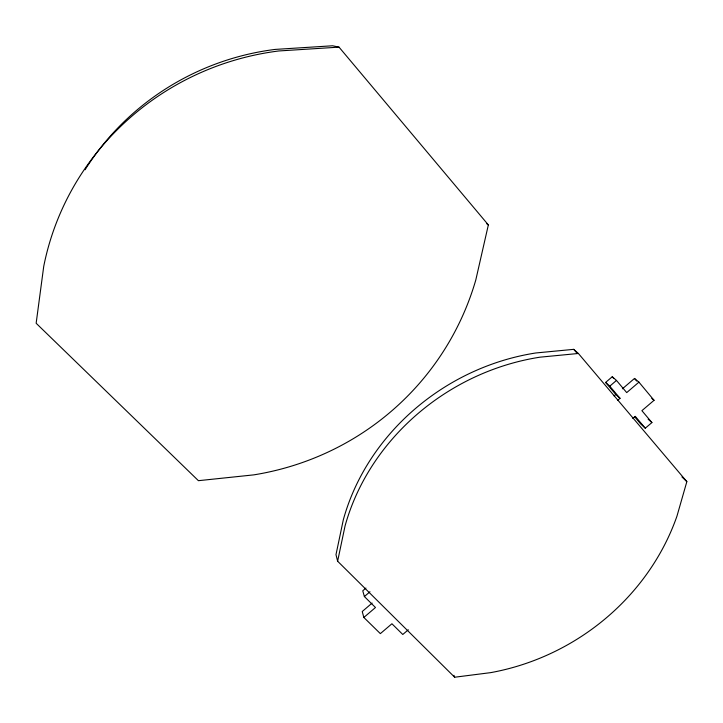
<?xml version="1.0" encoding="UTF-8"?>
<svg xmlns="http://www.w3.org/2000/svg" width="723" height="723" viewBox="0 0 723 723"><rect width="100%" height="100%" fill="white"/><g stroke="black" fill="none" stroke-linecap="round" stroke-linejoin="round"><path stroke-width="1.08" d="M337.623 561.211L345.061 525.928A220.687 195.002 -30.9 0 1 540.027 357.171L578.373 353.475L686.85 481.635L676.963 516.132A228.649 209.67 -29.7 0 1 490.637 672.643L454.668 677.225L337.623 561.211L335.987 554.658L343.326 519.756A218.093 193.149 -30.9 0 1 535.851 352.969L573.737 349.345L578.373 353.475M488.35 224.916L475.806 279.946A285.829 279.322 30.9 0 1 253.818 474.866L198.418 480.687L36.15 323.262L43.732 266.371A270.465 262.151 -17.7 0 1 278.744 50.971L339.024 47.14L488.35 224.916L486.534 223.606M365.937 588.07L362.765 590.79L364.383 596.556L375.472 607.51L363.841 617.46L380.352 633.628L391.929 623.759L402.783 634.487L408.314 629.778M617.55 400.443L620.036 398.319L615.797 394.46L605.621 382.431L612.245 376.737L616.475 380.434L626.705 392.607L638.933 382.151L654.053 400.307L641.897 410.673L651.911 422.575L645.287 428.206L640.84 424.094L634.442 416.52M364.383 596.556L369.977 591.748M605.621 382.431L609.769 386.181L616.475 380.434M372.11 603.072L362.232 611.522L363.841 617.46M614.098 395.915L615.797 394.46M622.404 388.802L634.496 378.454L638.933 382.151M632.788 418.436L635.255 416.331L645.287 428.206M339.024 47.14L332.589 45.775L275.12 49.417A258.436 251.423 -17 0 0 86.868 166.95M651.775 398.373L654.053 400.307M648.142 419.195L651.911 422.575M681.961 476.963L686.85 481.635M573.737 349.345L576.656 352.788M609.769 386.181L620.036 398.319M612.245 376.737L613.7 378.463M634.496 378.454L636.638 381.021M453.945 675.327L454.668 677.225M85.079 169.751A258.436 251.423 -17 0 1 86.263 167.881"/></g></svg>
